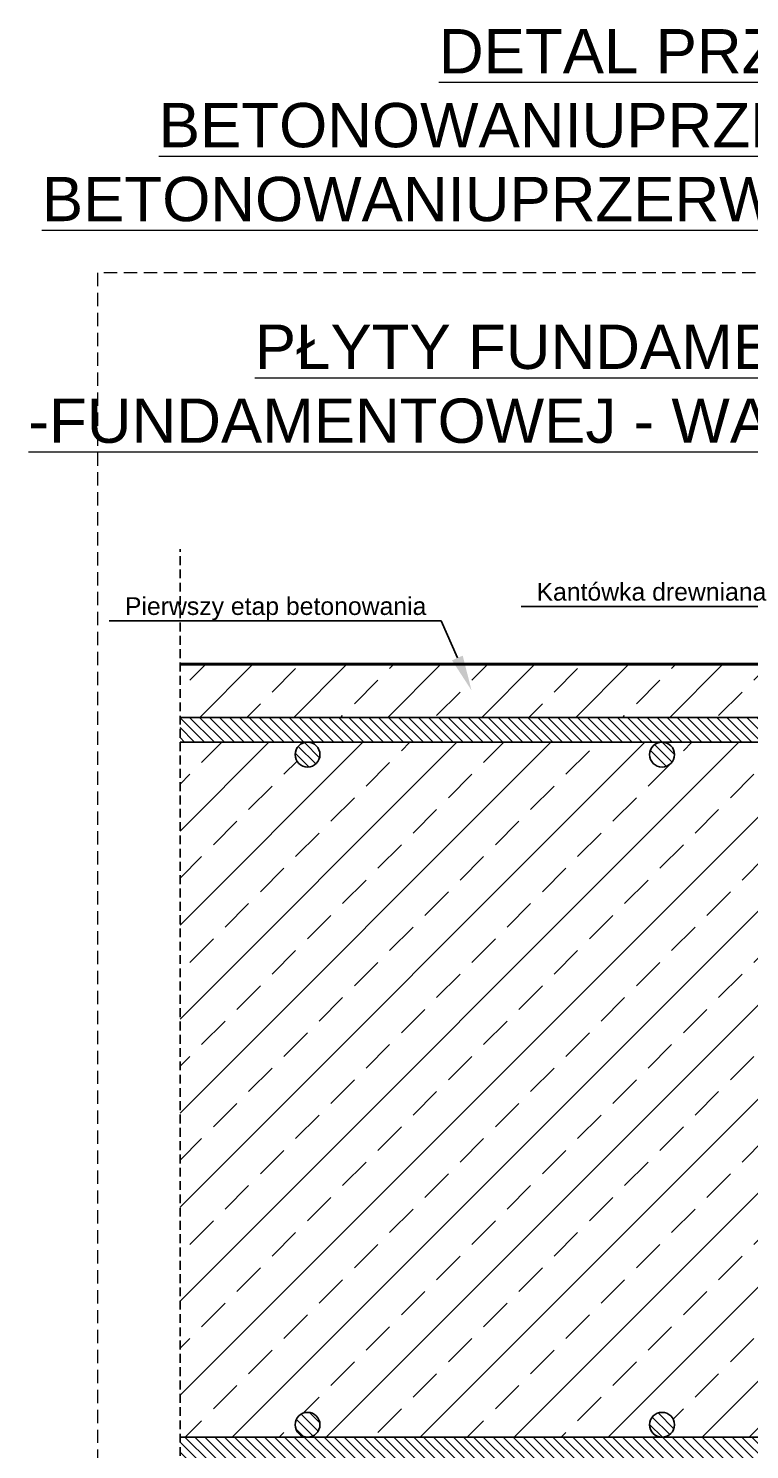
# Model space of a CAD drawing. Header units: millimetres. Extents: x 647 to 146539, y -131215 to 59.
# Drawn here: x 108560 to 108967, y -12031 to -11229 of the extents above; entities that cross this region are included whole.
import ezdxf
from ezdxf import colors
from ezdxf.entities.mleader import LeaderData, LeaderLine
from ezdxf.math import Vec2, Vec3

# ---------------------------------------------------------------- set-up
doc = ezdxf.new("R2010")
doc.units = ezdxf.units.MM
doc.linetypes.add('DASHED', pattern=[0.75, 0.5, -0.25])
for name, color, linetype, lineweight in [('G-Cienka', 4, 'Continuous', 9), ('G-Elementy konstrukcyjne', 1, 'Continuous', 40), ('G-Kreskowanie', 9, 'Continuous', 5), ('G-Opisy', 2, 'Continuous', 18), ('G-Przerywana', 8, 'DASHED', 15)]:
    doc.layers.add(name, color=color, linetype=linetype, lineweight=lineweight)
doc.layers.add('G-Prety', color=1, linetype='Continuous')
doc.styles.add('Arial-GG', font='arial.ttf')
pattern_1 = [(45, (-1498242.596, 725435.917), (-26.5165043, 26.5165043), []), (45, (-1498216.08, 725435.917), (-26.5165043, 26.5165043), [18.75, -9.375])]
pattern_2 = [(135, (105629.1846, -12619.437), (-2.80633, -2.80633), [])]
pattern_3 = [(135, (105629.1846, -12519.437), (-2.80633, -2.80633), [])]

msp = doc.modelspace()

# ---------------------------------------------------------------- hatches: boundary and pattern name
at = {"layer": 'G-Kreskowanie'}
h = msp.add_hatch(dxfattribs=at)
h.set_pattern_fill('ANSI33', color=256, scale=150)
h.set_pattern_definition(pattern_1)
h.paths.add_polyline_path([(108645.42, -11617.84), (108645.42, -11587.84), (108986.11, -11587.84), (108986.11, -11617.84)])
h = msp.add_hatch(dxfattribs=at)
h.set_pattern_fill('ANSI31', color=256, scale=1.25, angle=90)
h.set_pattern_definition(pattern_3)
h.paths.add_polyline_path([(108645.42, -11631.84), (109017.37, -11631.84), (109017.37, -11617.84), (108645.42, -11617.84), (108645.42, -12057.84)])
h = msp.add_hatch(dxfattribs=at)
h.set_pattern_fill('ANSI33', color=256, scale=150)
h.set_pattern_definition(pattern_1)
h.paths.add_polyline_path([(108645.42, -11631.84), (108717.37, -11631.84, 2.414214), (108724.37, -11638.84, 0.414214), (108717.37, -11631.84), (108917.37, -11631.84, 2.414214), (108924.37, -11638.84, 0.414214), (108917.37, -11631.84), (109037.02, -11631.84), (109037.02, -11654.34), (109017.02, -11671.84), (109017.02, -11716.84), (109037.02, -11734.34), (109037.02, -11779.34), (109017.02, -11796.84), (109017.02, -11841.84), (109037.02, -11859.34), (109037.02, -11904.34), (109017.02, -11921.84), (109017.02, -11966.84), (109037.02, -11984.34), (109037.02, -12023.84), (108917.37, -12023.84, 0.414214), (108924.37, -12016.84, 2.414214), (108917.37, -12023.84), (108717.37, -12023.84, 0.414214), (108724.37, -12016.84, 2.414214), (108717.37, -12023.84), (108645.42, -12023.84)])
h = msp.add_hatch(dxfattribs=at)
h.set_pattern_fill('ANSI31', color=256, scale=1.25, angle=90)
h.set_pattern_definition(pattern_3)
h.paths.add_polyline_path([(108710.37, -11638.84, -1), (108724.37, -11638.84, -1)], flags=17)
h = msp.add_hatch(dxfattribs=at)
h.set_pattern_fill('ANSI31', color=256, scale=1.25, angle=90)
h.set_pattern_definition(pattern_3)
h.paths.add_polyline_path([(108924.37, -11638.84, 1), (108910.37, -11638.84, 1)], flags=17)
h = msp.add_hatch(dxfattribs=at)
h.set_pattern_fill('ANSI31', color=256, scale=1.25, angle=90)
h.set_pattern_definition(pattern_2)
h.paths.add_polyline_path([(108710.37, -12016.84, 1), (108724.37, -12016.84, 1)], flags=17)
h = msp.add_hatch(dxfattribs=at)
h.set_pattern_fill('ANSI31', color=256, scale=1.25, angle=90)
h.set_pattern_definition(pattern_2)
h.paths.add_polyline_path([(108924.37, -12016.84, -1), (108910.37, -12016.84, -1)], flags=17)
h = msp.add_hatch(dxfattribs=at)
h.set_pattern_fill('ANSI31', color=256, scale=1.25, angle=90)
h.set_pattern_definition(pattern_2)
h.paths.add_polyline_path([(109389.32, -12023.84), (108645.42, -12023.84), (108645.42, -12157.84), (108645.42, -12037.84), (109389.32, -12037.84)])

# ---------------------------------------------------------------- linework, layer by layer
at = {"layer": 'G-Elementy konstrukcyjne'}
msp.add_lwpolyline([(108645.42, -11587.84), (109016.83, -11587.84)], dxfattribs=at)
at = {"layer": 'G-Prety', "ltscale": 100}
for points in [[(108645.42, -11617.84), (109389.32, -11617.84)], [(108645.42, -11631.84), (109389.32, -11631.84)], [(108645.42, -12023.84), (109389.32, -12023.84)]]:
    msp.add_lwpolyline(points, dxfattribs=at)
for centre in [(108717.37, -11638.84), (108917.37, -11638.84), (108717.37, -12016.84), (108917.37, -12016.84)]:
    msp.add_circle(centre, 7, dxfattribs=at)
at = {"layer": 'G-Przerywana', "ltscale": 15}
msp.add_lwpolyline([(109858.77, -11367.12), (108598.93, -11367.12), (108598.93, -13367.12), (109858.77, -13367.12)], close=True, dxfattribs=at)
at = {"layer": 'G-Przerywana', "lineweight": -3, "ltscale": 10}
msp.add_lwpolyline([(108645.42, -12266.9), (108645.42, -11522.88)], dxfattribs=at)

# ---------------------------------------------------------------- texts
at = {"layer": 'G-Opisy', "color": 2, "insert": (109137.82, -11463.34), "char_height": 25, "width": 1226.3283, "attachment_point": 8, "style": 'Arial-GG'}
msp.add_mtext('{\\LDETAL PRZERWY TECHNOLOGICZNEJ W BETONOWANIUPRZERWYPRZERWY TECHNOLOGICZNEJ W BETONOWANIUPRZERWY }{\\LTECHNOLOGICZNEJ W BETONOWANIUW BETONOWANIU}\\P{\\fArial|b0|i0|c0|p34;\\W7.36643; }{\\LPŁYTY FUNDAMENTOWEJ - WARIANT IFUNDAMENTOWEJ -FUNDAMENTOWEJ - WARIANT IFUNDAMENTOWEJ - }{\\fArial|b0|i0|c0|p34;\\W7.36643; }{\\LWARIANT II}', dxfattribs=at)

# ---------------------------------------------------------------- leaders
at = {"layer": 'G-Cienka', "ltscale": 0.8}
ml = msp.add_multileader_mtext('Standard', dxfattribs=at)
ml.set_content('{\\fArial|b0|i0|c0|p34;Kantówka drewniana}', color=2, style='Arial-GG')
ml.set_leader_properties(color=4)
ml.build(insert=Vec2(0, 0))
ml.multileader.update_dxf_attribs({"text_left_attachment_type": 5, "text_right_attachment_type": 5, "text_bottom_attachment_type": 0, "dogleg_length": 10, "arrow_head_size": 20})
ctx = ml.context
ctx.base_point, ctx.char_height, ctx.arrow_head_size, ctx.landing_gap_size, ctx.plane_origin = Vec3(108841.54, -11555.32), 10, 20, 5, Vec3(98937.63, 85849.72)
ctx.left_attachment, ctx.right_attachment = 5, 5
notes = []
notes.append((ctx, [(0, (1, 1, 0), (108983.98, -11555.32), (-1, 0), 4.36, [(0, [(109010.4, -11594.05)], 0, [])])]))
ctx.mtext.insert, ctx.mtext.defined_height, ctx.mtext.line_spacing_style, ctx.mtext.flow_direction = Vec3(108846.54, -11541.99), 60, 2, 5
ml = msp.add_multileader_mtext('Standard', dxfattribs=at)
ml.set_content('{\\fArial|b0|i0|c0|p34;Pierwszy etap betonowania}', color=2, style='Arial-GG')
ml.set_leader_properties(color=4)
ml.build(insert=Vec2(0, 0))
ml.multileader.update_dxf_attribs({"text_left_attachment_type": 5, "text_right_attachment_type": 5, "dogleg_length": 10, "arrow_head_size": 20})
ctx = ml.context
ctx.base_point, ctx.char_height, ctx.arrow_head_size, ctx.landing_gap_size, ctx.plane_origin = Vec3(108609.35, -11563.42), 10, 20, 5, Vec3(107366.25, -11458.56)
ctx.left_attachment, ctx.right_attachment = 5, 5
notes.append((ctx, [(0, (1, 1, 0), (108792.75, -11563.42), (-1, 0), 5, [(0, [(108809.9, -11602.68)], 0, [])])]))
ctx.mtext.insert, ctx.mtext.defined_height, ctx.mtext.line_spacing_style, ctx.mtext.flow_direction = Vec3(108614.35, -11550.08), 60, 2, 5
for ctx, leaders in notes:
    for number, flags, end, landing, length, lines in leaders:
        leader = LeaderData()
        leader.index, (leader.has_last_leader_line, leader.has_dogleg_vector, leader.attachment_direction) = number, flags
        leader.last_leader_point, leader.dogleg_vector, leader.dogleg_length = Vec3(end), Vec3(landing), length
        for number, points, colour, breaks in lines:
            line = LeaderLine()
            line.index, line.vertices, line.color, line.breaks = number, Vec3.list(points), colors.encode_raw_color(colour), breaks
            leader.lines.append(line)
        ctx.leaders.append(leader)

doc.saveas('drawing.dxf')
